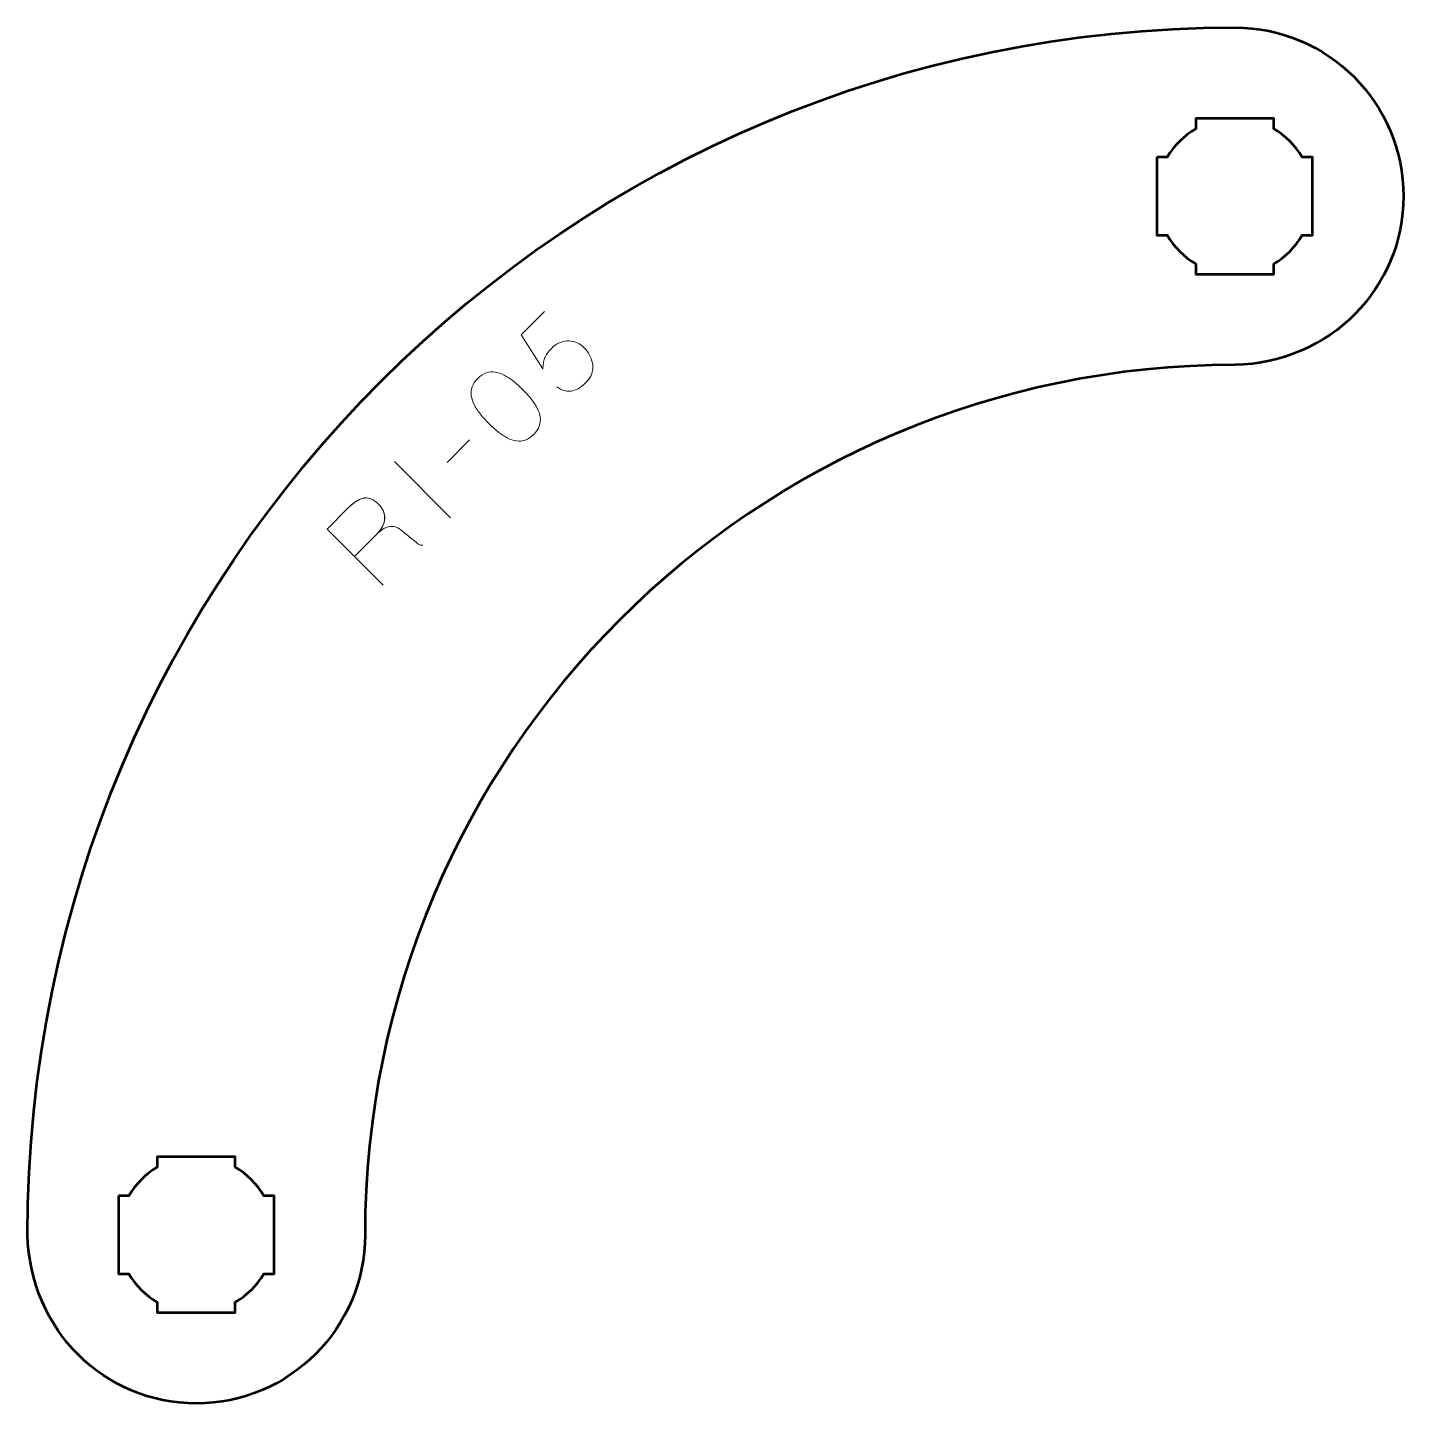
# Model space of a CAD drawing. Header units: centimetres. Extents: x -15.15 to -9.85, y -15.5 to -10.2.
import ezdxf

# ---------------------------------------------------------------- set-up
doc = ezdxf.new("R2010")
doc.units = ezdxf.units.CM
doc.header["$MEASUREMENT"] = 0
doc.layers.add('Layer 1', color=7, linetype='Continuous')

msp = doc.modelspace()

# ---------------------------------------------------------------- linework, layer by layer
at = {"layer": 'Layer 1', "color": 250, "lineweight": 53}
for points, knots in [([(-15.14988, -14.84991), (-15.14067, -15.21806), (-14.85318, -15.49991), (-14.5, -15.49991), (-14.5, -15.49991), (-14.14108, -15.49991), (-13.85, -15.20883), (-13.84999, -14.85), (-13.84999, -14.85), (-13.85, -13.00016), (-12.34984, -11.5), (-10.5001, -11.4999), (-10.5001, -11.4999), (-10.13194, -11.49069), (-9.85009, -11.2032), (-9.85009, -10.85002), (-9.85009, -10.85002), (-9.85009, -10.4911), (-10.14117, -10.20002), (-10.5, -10.20001), (-10.5, -10.20001), (-13.06769, -10.2), (-15.15, -12.28231), (-15.14988, -14.84991)], [0, 0, 0, 0, 0.1666667, 0.1666667, 0.1666667, 0.1666667, 0.3333333, 0.3333333, 0.3333333, 0.3333333, 0.5, 0.5, 0.5, 0.5, 0.6666667, 0.6666667, 0.6666667, 0.6666667, 0.8333333, 0.8333333, 0.8333333, 0.8333333, 1, 1, 1, 1]), ([(-10.80003, -10.69996), (-10.80003, -10.69996), (-10.75983, -10.69996), (-10.75983, -10.69996), (-10.75983, -10.69996), (-10.7335, -10.65444), (-10.69554, -10.61651), (-10.65003, -10.59018), (-10.65003, -10.59018), (-10.65003, -10.59018), (-10.65003, -10.54996), (-10.65003, -10.54996), (-10.65003, -10.54996), (-10.65003, -10.54996), (-10.35003, -10.54996), (-10.35003, -10.54996), (-10.35003, -10.54996), (-10.35003, -10.54996), (-10.35003, -10.59015), (-10.35003, -10.59015), (-10.35003, -10.59015), (-10.3045, -10.61648), (-10.26651, -10.65443), (-10.24015, -10.69996), (-10.24015, -10.69996), (-10.24015, -10.69996), (-10.20003, -10.69996), (-10.20003, -10.69996), (-10.20003, -10.69996), (-10.20003, -10.69996), (-10.20003, -10.84538), (-10.20003, -10.84538), (-10.20003, -10.84538), (-10.20003, -10.84538), (-10.19997, -10.85003), (-10.19997, -10.85003), (-10.19997, -10.85003), (-10.19997, -10.85003), (-10.20003, -10.85467), (-10.20003, -10.85467), (-10.20003, -10.85467), (-10.20003, -10.85467), (-10.20003, -10.99996), (-10.20003, -10.99996), (-10.20003, -10.99996), (-10.20003, -10.99996), (-10.2401, -10.99996), (-10.2401, -10.99996), (-10.2401, -10.99996), (-10.26645, -11.04553), (-10.30445, -11.08354), (-10.35003, -11.1099), (-10.35003, -11.1099), (-10.35003, -11.1099), (-10.35003, -11.14996), (-10.35003, -11.14996), (-10.35003, -11.14996), (-10.35003, -11.14996), (-10.49331, -11.14996), (-10.49331, -11.14996), (-10.49331, -11.14996), (-10.49331, -11.14996), (-10.49998, -11.15004), (-10.49998, -11.15004), (-10.49998, -11.15004), (-10.49998, -11.15004), (-10.50666, -11.14996), (-10.50666, -11.14996), (-10.50666, -11.14996), (-10.50666, -11.14996), (-10.65003, -11.14996), (-10.65003, -11.14996), (-10.65003, -11.14996), (-10.65003, -11.14996), (-10.65003, -11.10986), (-10.65003, -11.10986), (-10.65003, -11.10986), (-10.69557, -11.0835), (-10.73355, -11.04551), (-10.75988, -10.99996), (-10.75988, -10.99996), (-10.75988, -10.99996), (-10.80003, -10.99996), (-10.80003, -10.99996), (-10.80003, -10.99996), (-10.80003, -10.99996), (-10.80003, -10.69996), (-10.80003, -10.69996)], [0, 0, 0, 0, 0.0454545, 0.0454545, 0.0454545, 0.0454545, 0.0909091, 0.0909091, 0.0909091, 0.0909091, 0.1363636, 0.1363636, 0.1363636, 0.1363636, 0.1818182, 0.1818182, 0.1818182, 0.1818182, 0.2272727, 0.2272727, 0.2272727, 0.2272727, 0.2727273, 0.2727273, 0.2727273, 0.2727273, 0.3181818, 0.3181818, 0.3181818, 0.3181818, 0.3636364, 0.3636364, 0.3636364, 0.3636364, 0.4090909, 0.4090909, 0.4090909, 0.4090909, 0.4545455, 0.4545455, 0.4545455, 0.4545455, 0.5, 0.5, 0.5, 0.5, 0.5454545, 0.5454545, 0.5454545, 0.5454545, 0.5909091, 0.5909091, 0.5909091, 0.5909091, 0.6363636, 0.6363636, 0.6363636, 0.6363636, 0.6818182, 0.6818182, 0.6818182, 0.6818182, 0.7272727, 0.7272727, 0.7272727, 0.7272727, 0.7727273, 0.7727273, 0.7727273, 0.7727273, 0.8181818, 0.8181818, 0.8181818, 0.8181818, 0.8636364, 0.8636364, 0.8636364, 0.8636364, 0.9090909, 0.9090909, 0.9090909, 0.9090909, 0.9545455, 0.9545455, 0.9545455, 0.9545455, 1, 1, 1, 1]), ([(-14.80003, -14.69996), (-14.80003, -14.69996), (-14.75983, -14.69996), (-14.75983, -14.69996), (-14.75983, -14.69996), (-14.7335, -14.65444), (-14.69554, -14.61651), (-14.65003, -14.59018), (-14.65003, -14.59018), (-14.65003, -14.59018), (-14.65003, -14.54996), (-14.65003, -14.54996), (-14.65003, -14.54996), (-14.65003, -14.54996), (-14.35003, -14.54996), (-14.35003, -14.54996), (-14.35003, -14.54996), (-14.35003, -14.54996), (-14.35003, -14.59015), (-14.35003, -14.59015), (-14.35003, -14.59015), (-14.3045, -14.61648), (-14.26651, -14.65443), (-14.24015, -14.69996), (-14.24015, -14.69996), (-14.24015, -14.69996), (-14.20003, -14.69996), (-14.20003, -14.69996), (-14.20003, -14.69996), (-14.20003, -14.69996), (-14.20003, -14.84538), (-14.20003, -14.84538), (-14.20003, -14.84538), (-14.20003, -14.84538), (-14.19997, -14.85003), (-14.19997, -14.85003), (-14.19997, -14.85003), (-14.19997, -14.85003), (-14.20003, -14.85467), (-14.20003, -14.85467), (-14.20003, -14.85467), (-14.20003, -14.85467), (-14.20003, -14.99996), (-14.20003, -14.99996), (-14.20003, -14.99996), (-14.20003, -14.99996), (-14.2401, -14.99996), (-14.2401, -14.99996), (-14.2401, -14.99996), (-14.26645, -15.04553), (-14.30445, -15.08354), (-14.35003, -15.1099), (-14.35003, -15.1099), (-14.35003, -15.1099), (-14.35003, -15.14996), (-14.35003, -15.14996), (-14.35003, -15.14996), (-14.35003, -15.14996), (-14.49331, -15.14996), (-14.49331, -15.14996), (-14.49331, -15.14996), (-14.49331, -15.14996), (-14.49998, -15.15004), (-14.49998, -15.15004), (-14.49998, -15.15004), (-14.49998, -15.15004), (-14.50666, -15.14996), (-14.50666, -15.14996), (-14.50666, -15.14996), (-14.50666, -15.14996), (-14.65003, -15.14996), (-14.65003, -15.14996), (-14.65003, -15.14996), (-14.65003, -15.14996), (-14.65003, -15.10986), (-14.65003, -15.10986), (-14.65003, -15.10986), (-14.69557, -15.0835), (-14.73355, -15.04551), (-14.75988, -14.99996), (-14.75988, -14.99996), (-14.75988, -14.99996), (-14.80003, -14.99996), (-14.80003, -14.99996), (-14.80003, -14.99996), (-14.80003, -14.99996), (-14.80003, -14.69996), (-14.80003, -14.69996)], [0, 0, 0, 0, 0.0454545, 0.0454545, 0.0454545, 0.0454545, 0.0909091, 0.0909091, 0.0909091, 0.0909091, 0.1363636, 0.1363636, 0.1363636, 0.1363636, 0.1818182, 0.1818182, 0.1818182, 0.1818182, 0.2272727, 0.2272727, 0.2272727, 0.2272727, 0.2727273, 0.2727273, 0.2727273, 0.2727273, 0.3181818, 0.3181818, 0.3181818, 0.3181818, 0.3636364, 0.3636364, 0.3636364, 0.3636364, 0.4090909, 0.4090909, 0.4090909, 0.4090909, 0.4545455, 0.4545455, 0.4545455, 0.4545455, 0.5, 0.5, 0.5, 0.5, 0.5454545, 0.5454545, 0.5454545, 0.5454545, 0.5909091, 0.5909091, 0.5909091, 0.5909091, 0.6363636, 0.6363636, 0.6363636, 0.6363636, 0.6818182, 0.6818182, 0.6818182, 0.6818182, 0.7272727, 0.7272727, 0.7272727, 0.7272727, 0.7727273, 0.7727273, 0.7727273, 0.7727273, 0.8181818, 0.8181818, 0.8181818, 0.8181818, 0.8636364, 0.8636364, 0.8636364, 0.8636364, 0.9090909, 0.9090909, 0.9090909, 0.9090909, 0.9545455, 0.9545455, 0.9545455, 0.9545455, 1, 1, 1, 1])]:
    msp.add_open_spline(points, degree=3, knots=knots, dxfattribs=at)
at = {"layer": 'Layer 1', "color": 30, "lineweight": 9}
for points, knots in [([(-13.15875, -11.29418), (-13.15875, -11.29418), (-13.24857, -11.38392), (-13.24857, -11.38392), (-13.24857, -11.38392), (-13.24857, -11.38392), (-13.16538, -11.51509), (-13.16538, -11.51509), (-13.16538, -11.51509), (-13.16475, -11.50726), (-13.16397, -11.50006), (-13.16305, -11.49336), (-13.16305, -11.49336), (-13.16206, -11.48672), (-13.16044, -11.48031), (-13.15826, -11.47409), (-13.15826, -11.47409), (-13.15607, -11.46796), (-13.15276, -11.46161), (-13.14844, -11.45519), (-13.14844, -11.45519), (-13.14414, -11.44877), (-13.13829, -11.44192), (-13.13095, -11.43451), (-13.13095, -11.43451), (-13.12347, -11.42704), (-13.11472, -11.42083), (-13.10477, -11.41596), (-13.10477, -11.41596), (-13.09483, -11.41109), (-13.08424, -11.40813), (-13.07296, -11.40714), (-13.07296, -11.40714), (-13.06174, -11.40608), (-13.05037, -11.40763), (-13.03888, -11.41165), (-13.03888, -11.41165), (-13.02737, -11.41574), (-13.01637, -11.42294), (-13.00578, -11.43332), (-13.00578, -11.43332), (-13.00268, -11.43642), (-12.99915, -11.44058), (-12.99521, -11.44587), (-12.99521, -11.44587), (-12.99132, -11.45117), (-12.98751, -11.4573), (-12.98391, -11.46436), (-12.98391, -11.46436), (-12.98031, -11.47134), (-12.97749, -11.47896), (-12.9753, -11.48722), (-12.9753, -11.48722), (-12.97319, -11.4954), (-12.97227, -11.50401), (-12.9727, -11.51304), (-12.9727, -11.51304), (-12.97312, -11.522), (-12.97538, -11.53111), (-12.97947, -11.54034), (-12.97947, -11.54034), (-12.98356, -11.54958), (-12.99005, -11.55876), (-12.99894, -11.56772), (-12.99894, -11.56772), (-13.00967, -11.57838), (-13.01976, -11.58621), (-13.02921, -11.59136), (-13.02921, -11.59136), (-13.03866, -11.59643), (-13.04749, -11.59954), (-13.05567, -11.60052), (-13.05567, -11.60052), (-13.06385, -11.60152), (-13.0714, -11.60124), (-13.07832, -11.59954), (-13.07832, -11.59954), (-13.08523, -11.59785), (-13.09144, -11.59552), (-13.09702, -11.59249), (-13.09702, -11.59249), (-13.10259, -11.58952), (-13.10752, -11.58656), (-13.11176, -11.5836), (-13.11176, -11.5836), (-13.10752, -11.58656), (-13.10259, -11.58952), (-13.09702, -11.59249), (-13.09702, -11.59249), (-13.09144, -11.59552), (-13.08523, -11.59785), (-13.07832, -11.59954), (-13.07832, -11.59954), (-13.0714, -11.60124), (-13.06385, -11.60152), (-13.05567, -11.60052), (-13.05567, -11.60052), (-13.04749, -11.59954), (-13.03866, -11.59643), (-13.02921, -11.59136), (-13.02921, -11.59136), (-13.01976, -11.58621), (-13.00967, -11.57838), (-12.99894, -11.56772), (-12.99894, -11.56772), (-12.99005, -11.55876), (-12.98356, -11.54958), (-12.97947, -11.54034), (-12.97947, -11.54034), (-12.97538, -11.53111), (-12.97312, -11.522), (-12.9727, -11.51304), (-12.9727, -11.51304), (-12.97227, -11.50401), (-12.97319, -11.4954), (-12.9753, -11.48722), (-12.9753, -11.48722), (-12.97749, -11.47896), (-12.98031, -11.47134), (-12.98391, -11.46436), (-12.98391, -11.46436), (-12.98751, -11.4573), (-12.99132, -11.45117), (-12.99521, -11.44587), (-12.99521, -11.44587), (-12.99915, -11.44058), (-13.00268, -11.43642), (-13.00578, -11.43332), (-13.00578, -11.43332), (-13.01637, -11.42294), (-13.02737, -11.41574), (-13.03888, -11.41165), (-13.03888, -11.41165), (-13.05037, -11.40763), (-13.06174, -11.40608), (-13.07296, -11.40714), (-13.07296, -11.40714), (-13.08424, -11.40813), (-13.09483, -11.41109), (-13.10477, -11.41596), (-13.10477, -11.41596), (-13.11472, -11.42083), (-13.12347, -11.42704), (-13.13095, -11.43451), (-13.13095, -11.43451), (-13.13829, -11.44192), (-13.14414, -11.44877), (-13.14844, -11.45519), (-13.14844, -11.45519), (-13.15276, -11.46161), (-13.15607, -11.46796), (-13.15826, -11.47409), (-13.15826, -11.47409), (-13.16044, -11.48031), (-13.16206, -11.48672), (-13.16305, -11.49336), (-13.16305, -11.49336), (-13.16397, -11.50006), (-13.16475, -11.50726), (-13.16538, -11.51509), (-13.16538, -11.51509), (-13.16538, -11.51509), (-13.24857, -11.38392), (-13.24857, -11.38392), (-13.24857, -11.38392), (-13.24857, -11.38392), (-13.15875, -11.29418), (-13.15875, -11.29418)], [0, 0, 0, 0, 0.0238095, 0.0238095, 0.0238095, 0.0238095, 0.047619, 0.047619, 0.047619, 0.047619, 0.0714286, 0.0714286, 0.0714286, 0.0714286, 0.0952381, 0.0952381, 0.0952381, 0.0952381, 0.1190476, 0.1190476, 0.1190476, 0.1190476, 0.1428571, 0.1428571, 0.1428571, 0.1428571, 0.1666667, 0.1666667, 0.1666667, 0.1666667, 0.1904762, 0.1904762, 0.1904762, 0.1904762, 0.2142857, 0.2142857, 0.2142857, 0.2142857, 0.2380952, 0.2380952, 0.2380952, 0.2380952, 0.2619048, 0.2619048, 0.2619048, 0.2619048, 0.2857143, 0.2857143, 0.2857143, 0.2857143, 0.3095238, 0.3095238, 0.3095238, 0.3095238, 0.3333333, 0.3333333, 0.3333333, 0.3333333, 0.3571429, 0.3571429, 0.3571429, 0.3571429, 0.3809524, 0.3809524, 0.3809524, 0.3809524, 0.4047619, 0.4047619, 0.4047619, 0.4047619, 0.4285714, 0.4285714, 0.4285714, 0.4285714, 0.452381, 0.452381, 0.452381, 0.452381, 0.4761905, 0.4761905, 0.4761905, 0.4761905, 0.5, 0.5, 0.5, 0.5, 0.5238095, 0.5238095, 0.5238095, 0.5238095, 0.547619, 0.547619, 0.547619, 0.547619, 0.5714286, 0.5714286, 0.5714286, 0.5714286, 0.5952381, 0.5952381, 0.5952381, 0.5952381, 0.6190476, 0.6190476, 0.6190476, 0.6190476, 0.6428571, 0.6428571, 0.6428571, 0.6428571, 0.6666667, 0.6666667, 0.6666667, 0.6666667, 0.6904762, 0.6904762, 0.6904762, 0.6904762, 0.7142857, 0.7142857, 0.7142857, 0.7142857, 0.7380952, 0.7380952, 0.7380952, 0.7380952, 0.7619048, 0.7619048, 0.7619048, 0.7619048, 0.7857143, 0.7857143, 0.7857143, 0.7857143, 0.8095238, 0.8095238, 0.8095238, 0.8095238, 0.8333333, 0.8333333, 0.8333333, 0.8333333, 0.8571429, 0.8571429, 0.8571429, 0.8571429, 0.8809524, 0.8809524, 0.8809524, 0.8809524, 0.9047619, 0.9047619, 0.9047619, 0.9047619, 0.9285714, 0.9285714, 0.9285714, 0.9285714, 0.952381, 0.952381, 0.952381, 0.952381, 0.9761905, 0.9761905, 0.9761905, 0.9761905, 1, 1, 1, 1]), ([(-13.2004, -11.76741), (-13.18996, -11.75684), (-13.18276, -11.74605), (-13.17888, -11.73489), (-13.17888, -11.73489), (-13.17493, -11.72381), (-13.17381, -11.71245), (-13.17543, -11.70088), (-13.17543, -11.70088), (-13.17704, -11.68939), (-13.18093, -11.67767), (-13.18706, -11.66589), (-13.18706, -11.66589), (-13.19313, -11.65404), (-13.20096, -11.64219), (-13.21056, -11.63019), (-13.21056, -11.63019), (-13.22009, -11.61826), (-13.23088, -11.60634), (-13.24288, -11.59442), (-13.24288, -11.59442), (-13.2548, -11.58242), (-13.26666, -11.5717), (-13.27858, -11.56217), (-13.27858, -11.56217), (-13.2905, -11.55258), (-13.30242, -11.54475), (-13.31421, -11.53867), (-13.31421, -11.53867), (-13.32606, -11.53253), (-13.33777, -11.52866), (-13.34934, -11.52704), (-13.34934, -11.52704), (-13.36091, -11.52541), (-13.37228, -11.52647), (-13.38335, -11.53036), (-13.38335, -11.53036), (-13.3945, -11.53431), (-13.40537, -11.54143), (-13.41595, -11.55187), (-13.41595, -11.55187), (-13.42639, -11.56245), (-13.43351, -11.57325), (-13.43739, -11.5844), (-13.43739, -11.5844), (-13.44128, -11.59555), (-13.44241, -11.60691), (-13.44078, -11.61848), (-13.44078, -11.61848), (-13.43916, -11.63005), (-13.43528, -11.64175), (-13.42915, -11.65354), (-13.42915, -11.65354), (-13.423, -11.6654), (-13.41517, -11.67725), (-13.40565, -11.68924), (-13.40565, -11.68924), (-13.39612, -11.70117), (-13.38533, -11.71302), (-13.3734, -11.72487), (-13.3734, -11.72487), (-13.36148, -11.73694), (-13.34956, -11.74766), (-13.33763, -11.75726), (-13.33763, -11.75726), (-13.32563, -11.76686), (-13.31378, -11.77469), (-13.30193, -11.78076), (-13.30193, -11.78076), (-13.29015, -11.78689), (-13.27844, -11.79078), (-13.26694, -11.79239), (-13.26694, -11.79239), (-13.25537, -11.79402), (-13.24401, -11.79282), (-13.23293, -11.78894), (-13.23293, -11.78894), (-13.22178, -11.78506), (-13.21091, -11.77786), (-13.2004, -11.76741)], [0, 0, 0, 0, 0.05, 0.05, 0.05, 0.05, 0.1, 0.1, 0.1, 0.1, 0.15, 0.15, 0.15, 0.15, 0.2, 0.2, 0.2, 0.2, 0.25, 0.25, 0.25, 0.25, 0.3, 0.3, 0.3, 0.3, 0.35, 0.35, 0.35, 0.35, 0.4, 0.4, 0.4, 0.4, 0.45, 0.45, 0.45, 0.45, 0.5, 0.5, 0.5, 0.5, 0.55, 0.55, 0.55, 0.55, 0.6, 0.6, 0.6, 0.6, 0.65, 0.65, 0.65, 0.65, 0.7, 0.7, 0.7, 0.7, 0.75, 0.75, 0.75, 0.75, 0.8, 0.8, 0.8, 0.8, 0.85, 0.85, 0.85, 0.85, 0.9, 0.9, 0.9, 0.9, 0.95, 0.95, 0.95, 0.95, 1, 1, 1, 1]), ([(-13.2004, -11.76741), (-13.18996, -11.75684), (-13.18276, -11.74605), (-13.17888, -11.73489), (-13.17888, -11.73489), (-13.17493, -11.72381), (-13.17381, -11.71245), (-13.17543, -11.70088), (-13.17543, -11.70088), (-13.17704, -11.68939), (-13.18093, -11.67767), (-13.18706, -11.66589), (-13.18706, -11.66589), (-13.19313, -11.65404), (-13.20096, -11.64219), (-13.21056, -11.63019), (-13.21056, -11.63019), (-13.22009, -11.61826), (-13.23088, -11.60634), (-13.24288, -11.59442), (-13.24288, -11.59442), (-13.2548, -11.58242), (-13.26666, -11.5717), (-13.27858, -11.56217), (-13.27858, -11.56217), (-13.2905, -11.55258), (-13.30242, -11.54475), (-13.31421, -11.53867), (-13.31421, -11.53867), (-13.32606, -11.53253), (-13.33777, -11.52866), (-13.34934, -11.52704), (-13.34934, -11.52704), (-13.36091, -11.52541), (-13.37228, -11.52647), (-13.38335, -11.53036), (-13.38335, -11.53036), (-13.3945, -11.53431), (-13.40537, -11.54143), (-13.41595, -11.55187), (-13.41595, -11.55187), (-13.42639, -11.56245), (-13.43351, -11.57325), (-13.43739, -11.5844), (-13.43739, -11.5844), (-13.44128, -11.59555), (-13.44241, -11.60691), (-13.44078, -11.61848), (-13.44078, -11.61848), (-13.43916, -11.63005), (-13.43528, -11.64175), (-13.42915, -11.65354), (-13.42915, -11.65354), (-13.423, -11.6654), (-13.41517, -11.67725), (-13.40565, -11.68924), (-13.40565, -11.68924), (-13.39612, -11.70117), (-13.38533, -11.71302), (-13.3734, -11.72487), (-13.3734, -11.72487), (-13.36148, -11.73694), (-13.34956, -11.74766), (-13.33763, -11.75726), (-13.33763, -11.75726), (-13.32563, -11.76686), (-13.31378, -11.77469), (-13.30193, -11.78076), (-13.30193, -11.78076), (-13.29015, -11.78689), (-13.27844, -11.79078), (-13.26694, -11.79239), (-13.26694, -11.79239), (-13.25537, -11.79402), (-13.24401, -11.79282), (-13.23293, -11.78894), (-13.23293, -11.78894), (-13.22178, -11.78506), (-13.21091, -11.77786), (-13.2004, -11.76741)], [0, 0, 0, 0, 0.05, 0.05, 0.05, 0.05, 0.1, 0.1, 0.1, 0.1, 0.15, 0.15, 0.15, 0.15, 0.2, 0.2, 0.2, 0.2, 0.25, 0.25, 0.25, 0.25, 0.3, 0.3, 0.3, 0.3, 0.35, 0.35, 0.35, 0.35, 0.4, 0.4, 0.4, 0.4, 0.45, 0.45, 0.45, 0.45, 0.5, 0.5, 0.5, 0.5, 0.55, 0.55, 0.55, 0.55, 0.6, 0.6, 0.6, 0.6, 0.65, 0.65, 0.65, 0.65, 0.7, 0.7, 0.7, 0.7, 0.75, 0.75, 0.75, 0.75, 0.8, 0.8, 0.8, 0.8, 0.85, 0.85, 0.85, 0.85, 0.9, 0.9, 0.9, 0.9, 0.95, 0.95, 0.95, 0.95, 1, 1, 1, 1]), ([(-13.53413, -11.87544), (-13.53413, -11.87544), (-13.44707, -11.78837), (-13.44707, -11.78837), (-13.44707, -11.78837), (-13.44707, -11.78837), (-13.53413, -11.87544), (-13.53413, -11.87544)], [0, 0, 0, 0, 0.5, 0.5, 0.5, 0.5, 1, 1, 1, 1]), ([(-13.52101, -12.08803), (-13.52101, -12.08803), (-13.73684, -11.8722), (-13.73684, -11.8722), (-13.73684, -11.8722), (-13.73684, -11.8722), (-13.52101, -12.08803), (-13.52101, -12.08803)], [0, 0, 0, 0, 0.5, 0.5, 0.5, 0.5, 1, 1, 1, 1]), ([(-13.78054, -12.34756), (-13.78054, -12.34756), (-13.99637, -12.13173), (-13.99637, -12.13173), (-13.99637, -12.13173), (-13.99637, -12.13173), (-13.91763, -12.05299), (-13.91763, -12.05299), (-13.91763, -12.05299), (-13.90387, -12.0393), (-13.89153, -12.02922), (-13.88052, -12.02272), (-13.88052, -12.02272), (-13.86951, -12.01616), (-13.85942, -12.01256), (-13.85032, -12.01179), (-13.85032, -12.01179), (-13.84122, -12.01108), (-13.83268, -12.01263), (-13.82478, -12.01645), (-13.82478, -12.01645), (-13.81681, -12.02026), (-13.80904, -12.02562), (-13.8015, -12.0326), (-13.8015, -12.0326), (-13.79535, -12.03818), (-13.79007, -12.04438), (-13.78562, -12.05109), (-13.78562, -12.05109), (-13.78118, -12.05785), (-13.77793, -12.06513), (-13.77596, -12.07282), (-13.77596, -12.07282), (-13.77391, -12.08058), (-13.77349, -12.08876), (-13.77461, -12.09737), (-13.77461, -12.09737), (-13.77575, -12.10591), (-13.77878, -12.11487), (-13.78386, -12.12411), (-13.78386, -12.12411), (-13.78886, -12.13335), (-13.79628, -12.14288), (-13.80595, -12.15268), (-13.80595, -12.15268), (-13.80595, -12.15268), (-13.89068, -12.23735), (-13.89068, -12.23735), (-13.89068, -12.23735), (-13.89068, -12.23735), (-13.80595, -12.15268), (-13.80595, -12.15268), (-13.80595, -12.15268), (-13.79409, -12.14061), (-13.78569, -12.12897), (-13.78082, -12.11762), (-13.78082, -12.11762), (-13.77589, -12.10626), (-13.77377, -12.09539), (-13.7744, -12.08509), (-13.7744, -12.08509), (-13.77504, -12.0748), (-13.77786, -12.06527), (-13.78265, -12.05638), (-13.78265, -12.05638), (-13.78753, -12.04756), (-13.79381, -12.03958), (-13.8015, -12.0326), (-13.8015, -12.0326), (-13.80904, -12.02562), (-13.81688, -12.02033), (-13.82492, -12.01659), (-13.82492, -12.01659), (-13.83297, -12.01291), (-13.84157, -12.0115), (-13.85082, -12.01228), (-13.85082, -12.01228), (-13.85998, -12.01306), (-13.87007, -12.01673), (-13.88101, -12.02321), (-13.88101, -12.02321), (-13.89202, -12.0297), (-13.90423, -12.03958), (-13.91763, -12.05299), (-13.91763, -12.05299), (-13.91763, -12.05299), (-13.99637, -12.13173), (-13.99637, -12.13173), (-13.99637, -12.13173), (-13.99637, -12.13173), (-13.78054, -12.34756), (-13.78054, -12.34756)], [0, 0, 0, 0, 0.0434783, 0.0434783, 0.0434783, 0.0434783, 0.0869565, 0.0869565, 0.0869565, 0.0869565, 0.1304348, 0.1304348, 0.1304348, 0.1304348, 0.173913, 0.173913, 0.173913, 0.173913, 0.2173913, 0.2173913, 0.2173913, 0.2173913, 0.2608696, 0.2608696, 0.2608696, 0.2608696, 0.3043478, 0.3043478, 0.3043478, 0.3043478, 0.3478261, 0.3478261, 0.3478261, 0.3478261, 0.3913043, 0.3913043, 0.3913043, 0.3913043, 0.4347826, 0.4347826, 0.4347826, 0.4347826, 0.4782609, 0.4782609, 0.4782609, 0.4782609, 0.5217391, 0.5217391, 0.5217391, 0.5217391, 0.5652174, 0.5652174, 0.5652174, 0.5652174, 0.6086957, 0.6086957, 0.6086957, 0.6086957, 0.6521739, 0.6521739, 0.6521739, 0.6521739, 0.6956522, 0.6956522, 0.6956522, 0.6956522, 0.7391304, 0.7391304, 0.7391304, 0.7391304, 0.7826087, 0.7826087, 0.7826087, 0.7826087, 0.826087, 0.826087, 0.826087, 0.826087, 0.8695652, 0.8695652, 0.8695652, 0.8695652, 0.9130435, 0.9130435, 0.9130435, 0.9130435, 0.9565217, 0.9565217, 0.9565217, 0.9565217, 1, 1, 1, 1]), ([(-13.62694, -12.19396), (-13.6304, -12.19452), (-13.63365, -12.19424), (-13.63682, -12.19333), (-13.63682, -12.19333), (-13.63993, -12.19233), (-13.64275, -12.19107), (-13.64514, -12.18952), (-13.64514, -12.18952), (-13.64755, -12.18796), (-13.64938, -12.18655), (-13.65058, -12.18528), (-13.65058, -12.18528), (-13.65058, -12.18528), (-13.71048, -12.13617), (-13.71048, -12.13617), (-13.71048, -12.13617), (-13.71888, -12.12897), (-13.72804, -12.12432), (-13.73793, -12.12241), (-13.73793, -12.12241), (-13.74781, -12.12044), (-13.7581, -12.12157), (-13.7689, -12.12574), (-13.7689, -12.12574), (-13.77969, -12.12989), (-13.79063, -12.13744), (-13.80178, -12.14845), (-13.80178, -12.14845), (-13.79063, -12.13744), (-13.77969, -12.12989), (-13.7689, -12.12574), (-13.7689, -12.12574), (-13.7581, -12.12157), (-13.74781, -12.12044), (-13.73793, -12.12241), (-13.73793, -12.12241), (-13.72804, -12.12432), (-13.71888, -12.12897), (-13.71048, -12.13617), (-13.71048, -12.13617), (-13.71048, -12.13617), (-13.65058, -12.18528), (-13.65058, -12.18528), (-13.65058, -12.18528), (-13.64938, -12.18655), (-13.64755, -12.18796), (-13.64514, -12.18952), (-13.64514, -12.18952), (-13.64275, -12.19107), (-13.63993, -12.19233), (-13.63682, -12.19333), (-13.63682, -12.19333), (-13.63365, -12.19424), (-13.6304, -12.19452), (-13.62694, -12.19396)], [0, 0, 0, 0, 0.0714286, 0.0714286, 0.0714286, 0.0714286, 0.1428571, 0.1428571, 0.1428571, 0.1428571, 0.2142857, 0.2142857, 0.2142857, 0.2142857, 0.2857143, 0.2857143, 0.2857143, 0.2857143, 0.3571429, 0.3571429, 0.3571429, 0.3571429, 0.4285714, 0.4285714, 0.4285714, 0.4285714, 0.5, 0.5, 0.5, 0.5, 0.5714286, 0.5714286, 0.5714286, 0.5714286, 0.6428571, 0.6428571, 0.6428571, 0.6428571, 0.7142857, 0.7142857, 0.7142857, 0.7142857, 0.7857143, 0.7857143, 0.7857143, 0.7857143, 0.8571429, 0.8571429, 0.8571429, 0.8571429, 0.9285714, 0.9285714, 0.9285714, 0.9285714, 1, 1, 1, 1])]:
    msp.add_open_spline(points, degree=3, knots=knots, dxfattribs=at)

doc.saveas('drawing.dxf')
